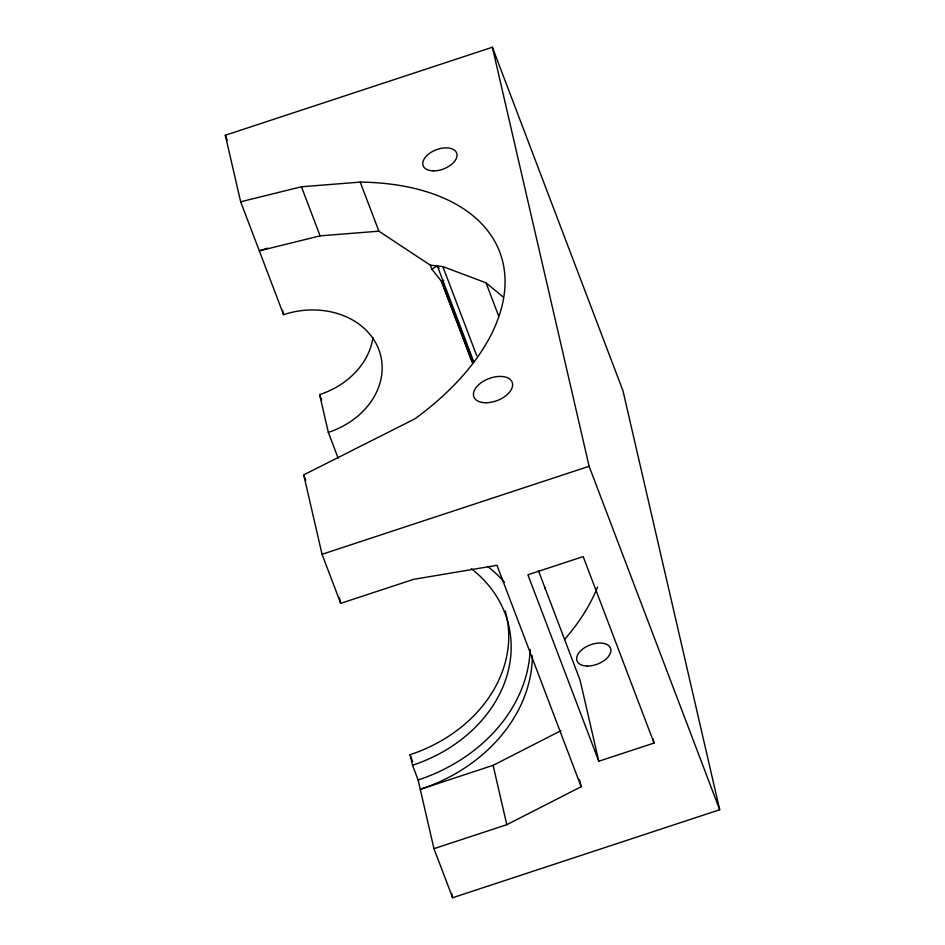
<?xml version="1.0" encoding="UTF-8"?>
<svg xmlns="http://www.w3.org/2000/svg" width="945" height="945" viewBox="0 0 945 945"><rect width="100%" height="100%" fill="white"/><g stroke="black" fill="none" stroke-linecap="round" stroke-linejoin="round"><path stroke-width="1.42" d="M472.276 362.585L441.327 281.161L431.806 269.124L437.346 265.97L439.071 268.156M532.378 655.83A160.107 130.823 -13 0 1 420.265 789.335L493.101 765.332L560.94 730.709M338.145 458.183L328.34 432.397A76.852 62.795 -13 0 0 378.791 349.52A76.852 62.795 -13 0 0 283.571 314.65L240.668 201.793L225.3 135.253L492.38 47.25L622.956 390.71L719.7 809.747L452.62 897.75L433.968 848.681L506.803 824.69L581.458 786.571M579.533 779.66L581.175 786.724L496.987 565.311L413.544 579.356L340.696 603.359L322.044 554.29L303.711 474.874L414.879 418.848A243.349 139.399 -20.8 0 0 360.222 182.101L301.443 186.779L240.668 201.793M267.659 248.11L259.32 250.862L320.095 235.848L378.874 231.171L430.306 265.167L442.851 266.596L486.037 282.827L503.071 296.919M441.327 281.161L443.878 280.322M322.044 554.29L589.113 466.287L492.38 47.25M654.058 743.042L583.171 556.593L527.912 574.796L598.799 761.245L654.058 743.042L653.078 738.801M589.113 466.287L719.7 809.747M486.037 282.827L498.547 315.724M442.851 266.596L476.729 355.698M437.346 265.97L473.835 361.935M441.433 280.748L471.862 360.777M430.306 265.167L431.806 269.124M538.426 570.638L580.124 680.317L598.799 761.245M360.222 182.101L378.874 231.171M301.443 186.779L320.095 235.848M225.3 135.253L227.379 140.699M372.921 337.507A76.852 62.795 -13 0 1 319.623 394.632L321.69 400.066M505.256 610.895A140.888 115.125 -13 0 1 410.071 754.689L412.634 761.446M303.711 474.874L305.778 480.332M410.071 754.689L412.516 765.261L418.103 779.979L433.968 848.681M544.674 587.093L545.052 588.735M493.101 765.332L506.803 824.69M451.651 893.509L452.62 897.75M319.623 394.632L328.34 432.397M282.602 310.444L283.571 314.65M339.397 597.701L340.696 603.359M530.157 649.369A160.107 130.823 -13 0 1 418.103 779.979M487.632 566.409A160.107 130.823 -13 0 1 504.512 582.309M471.331 568.725A140.888 115.125 -13 0 1 412.516 765.261M597.594 586.88A243.349 139.399 -20.8 0 1 564.46 639.588M433.401 170.891A17.931 10.277 -20.8 0 0 456.884 153.775A17.931 10.277 -20.8 0 0 429.373 153.456A17.931 10.277 -20.8 0 0 433.401 170.891M587.282 666.048A17.931 10.277 -20.8 0 0 610.753 648.931A17.931 10.277 -20.8 0 0 583.254 648.613A17.931 10.277 -20.8 0 0 587.282 666.048M485.624 402.747A20.495 11.742 -20.8 0 0 512.45 383.174A20.495 11.742 -20.8 0 0 481.017 382.808A20.495 11.742 -20.8 0 0 485.624 402.747"/></g></svg>
